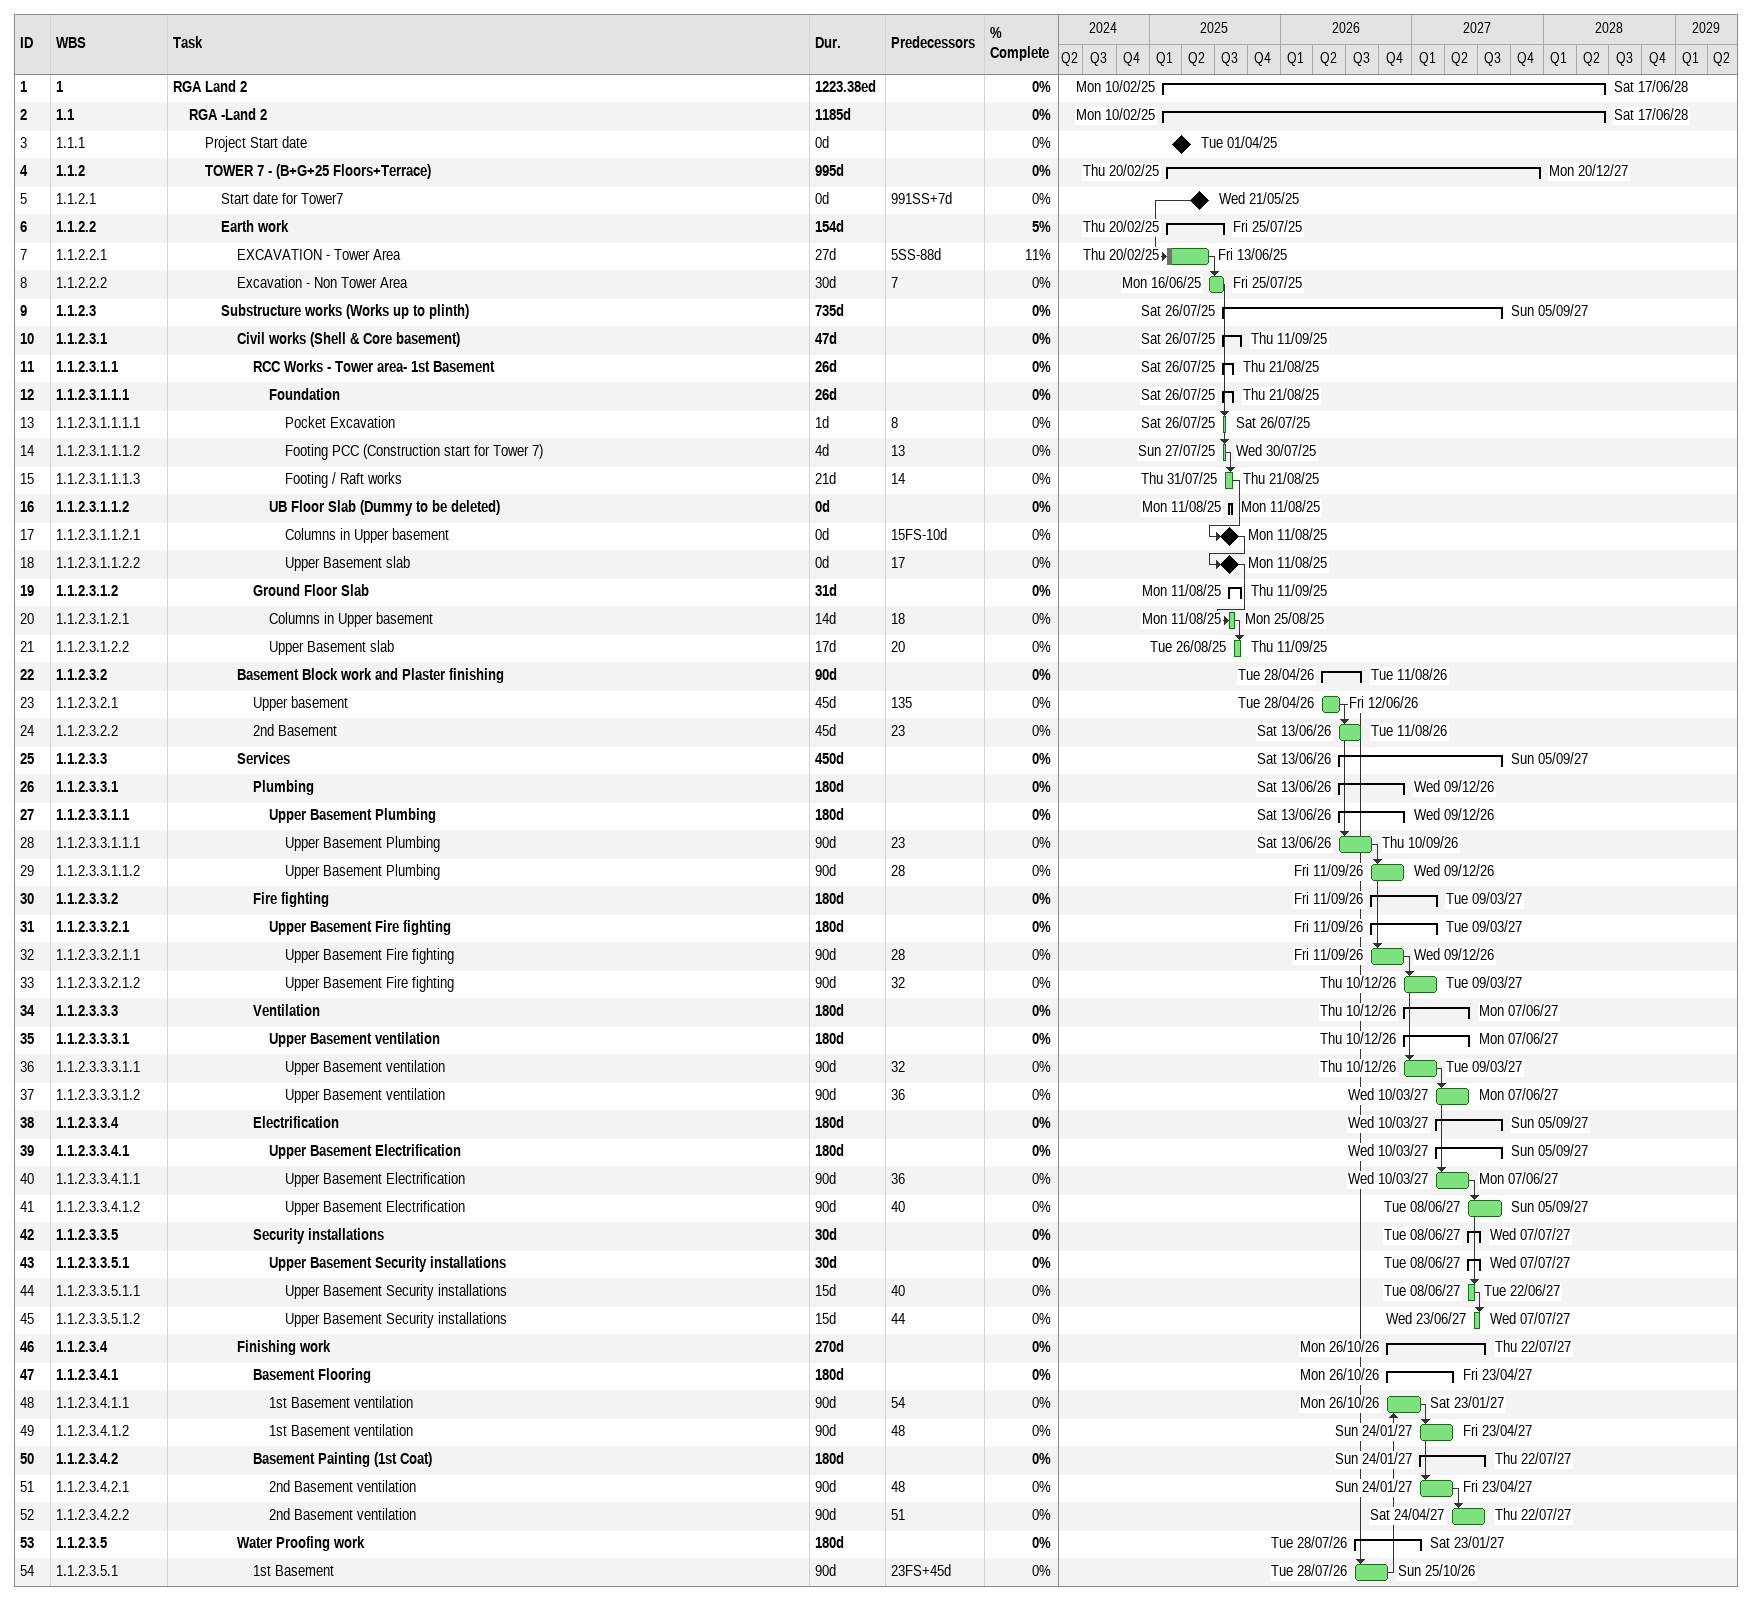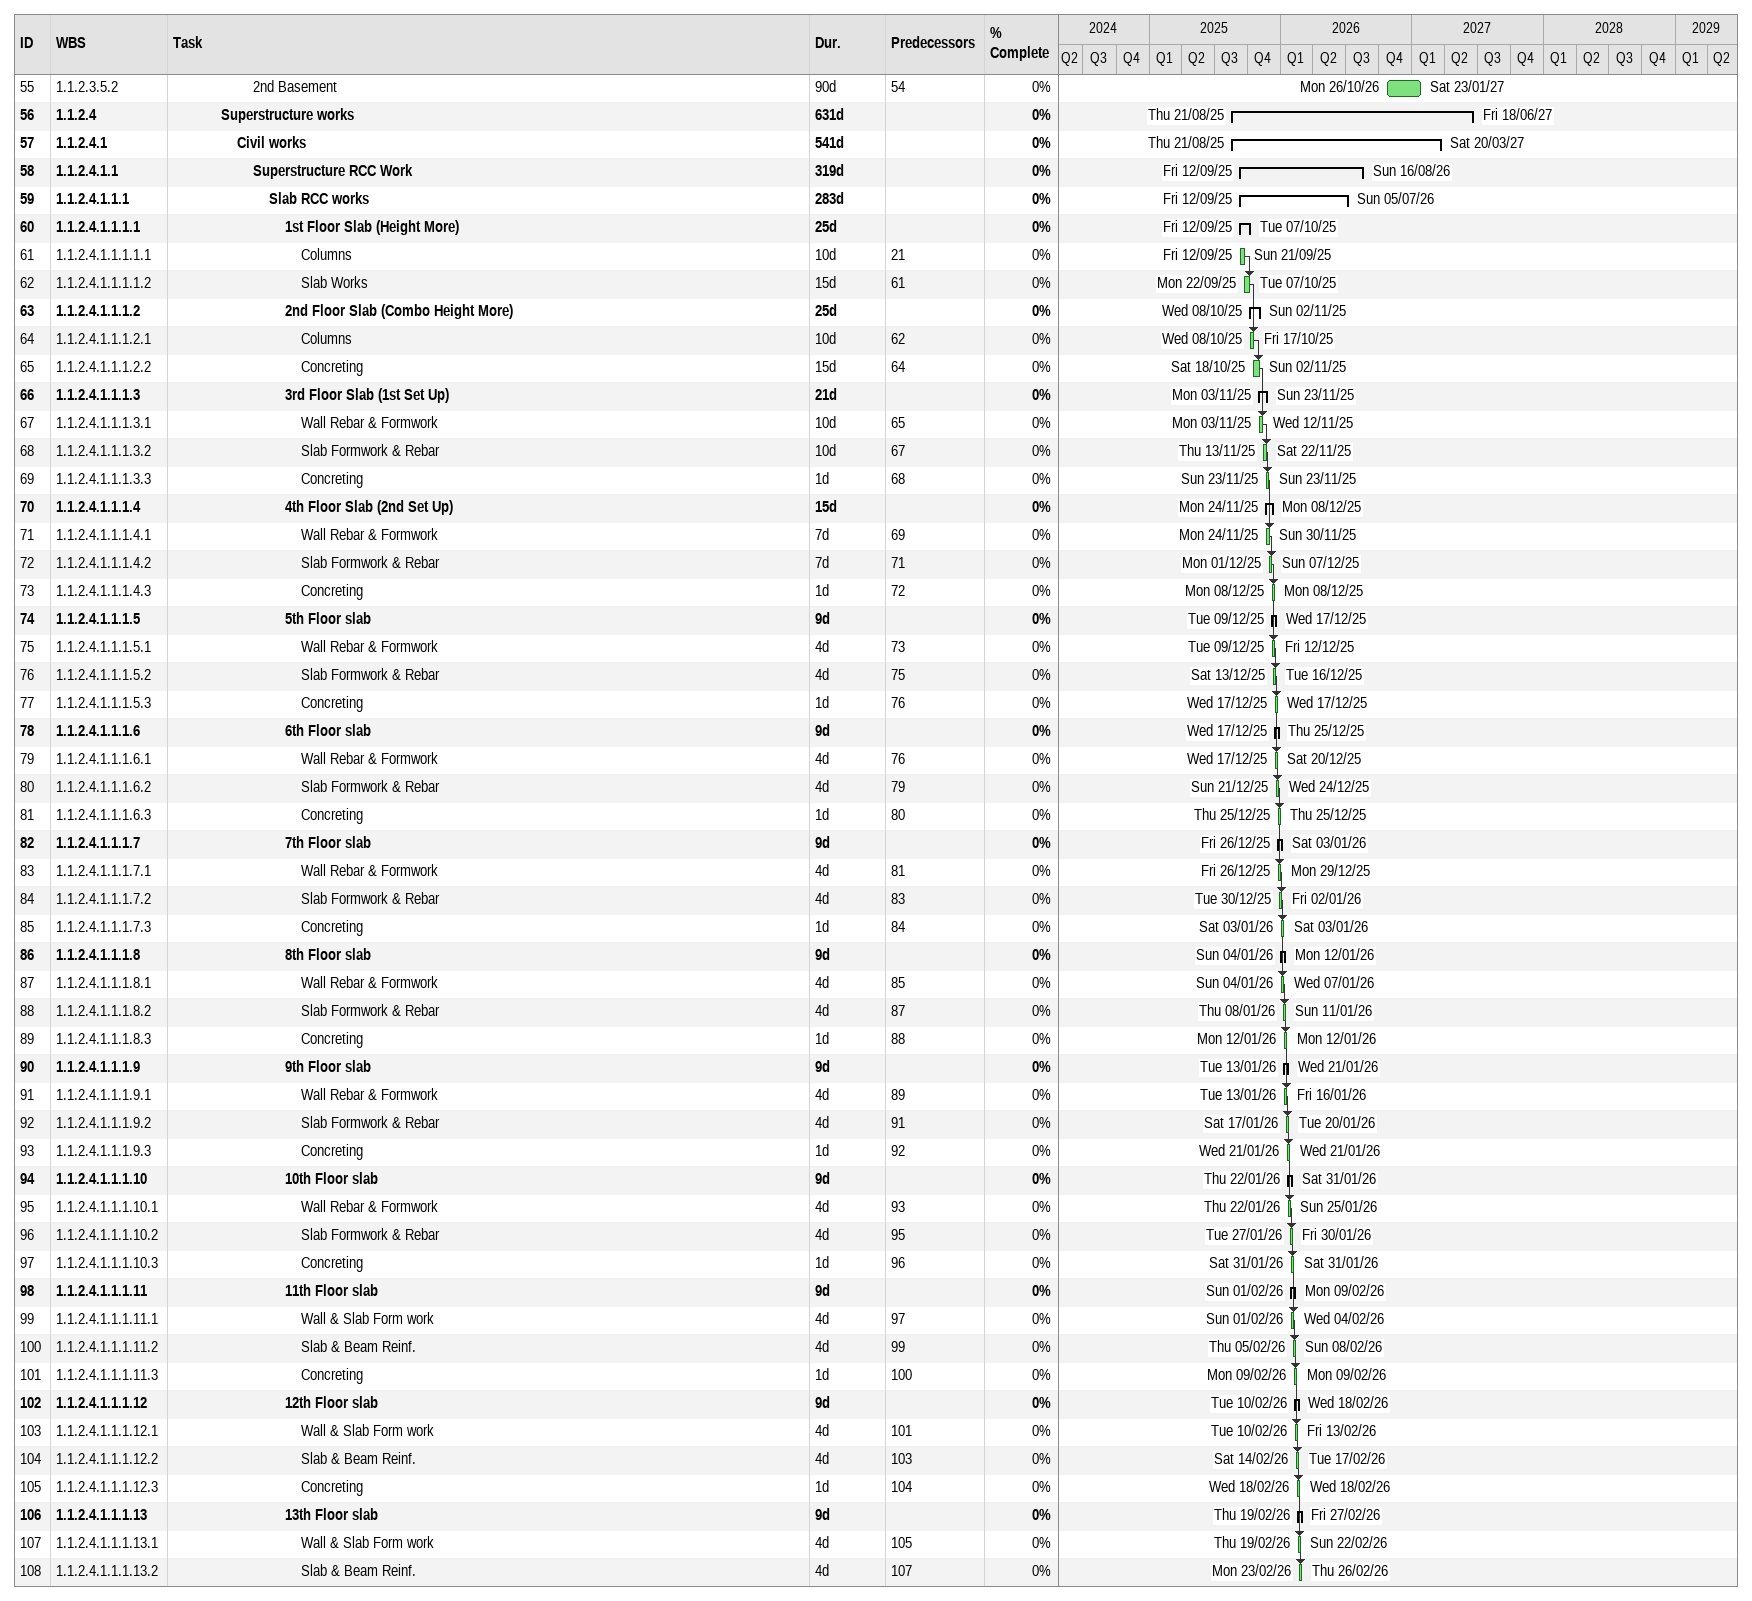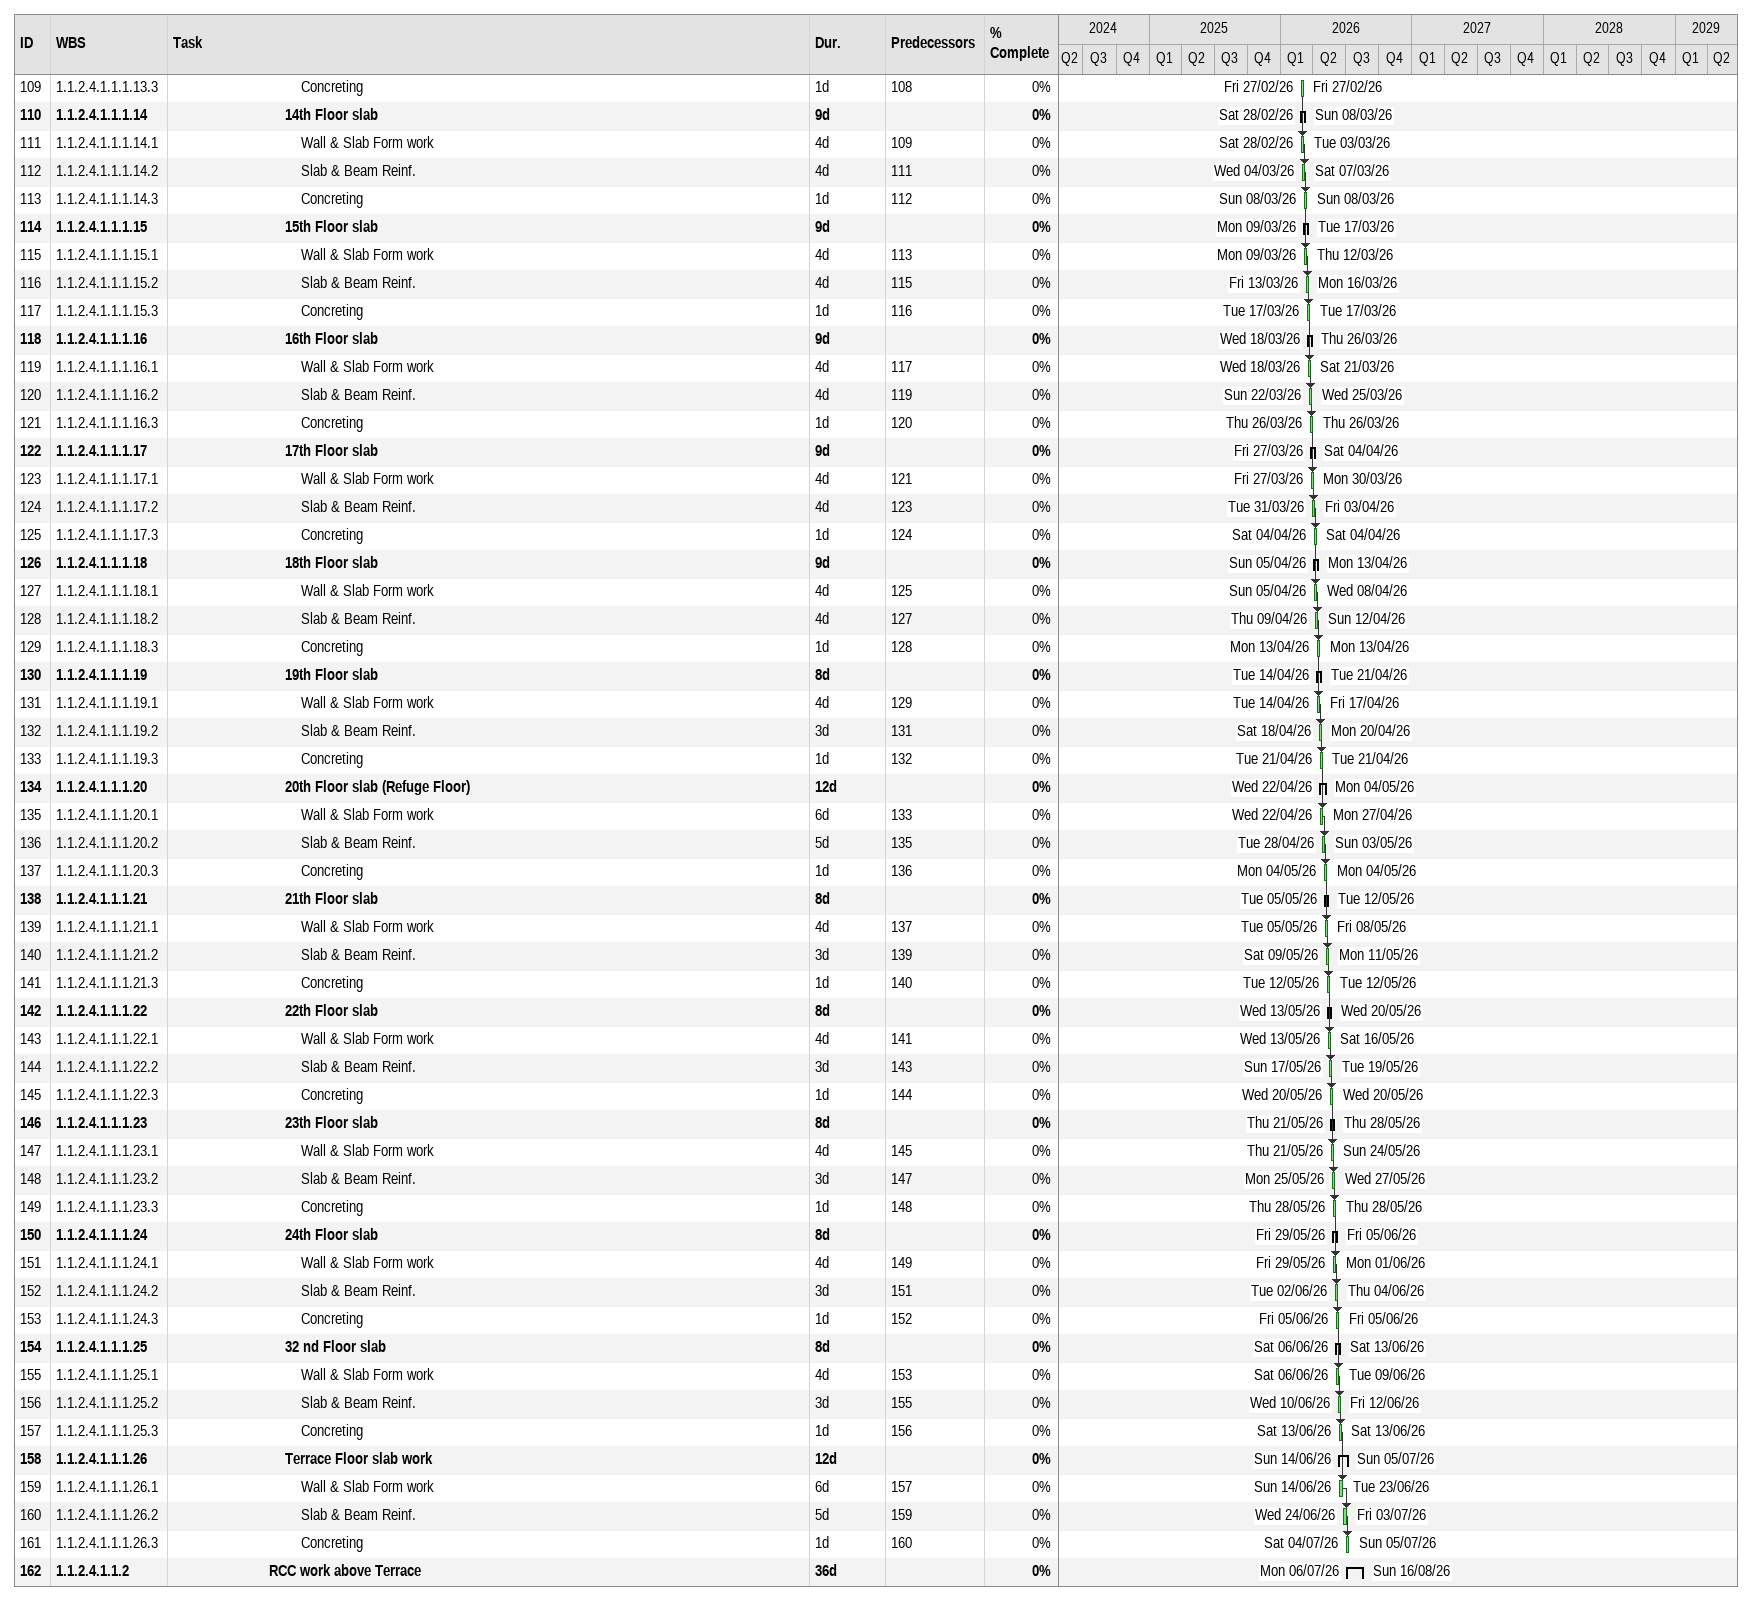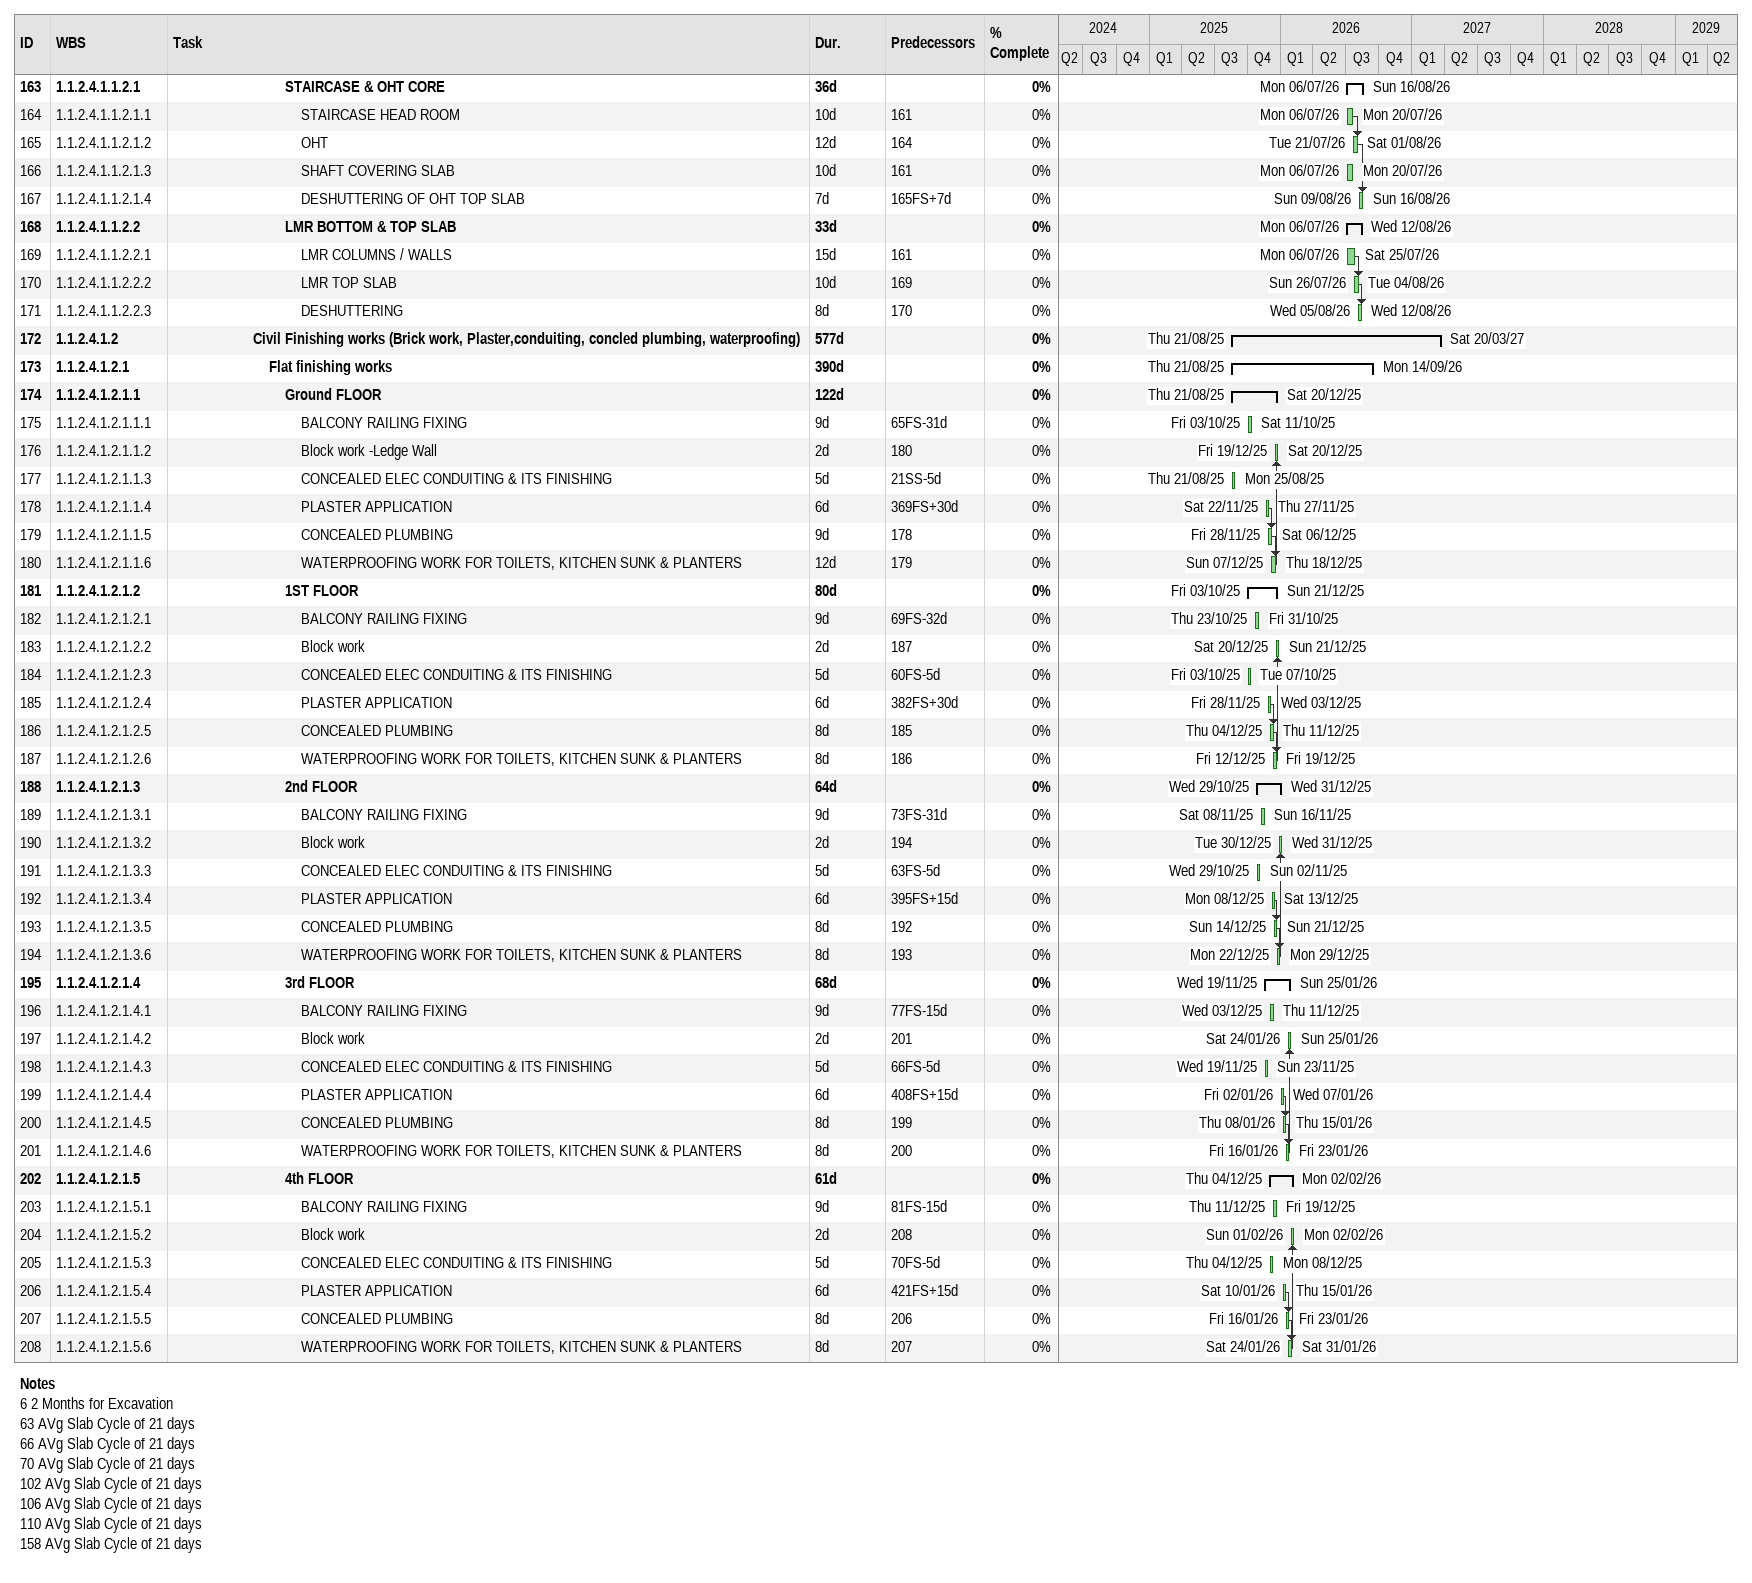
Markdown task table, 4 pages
| ID | WBS | Task | Duration | Start | Finish | Predecessors | % complete |
|---|---|---|---|---|---|---|---|
| 1 | 1 | **RGA Land 2** | 1223.38ed | 2025-02-10 | 2028-06-17 |  | 0 |
| 2 | 1.1 | **RGA -Land 2** | 1185d | 2025-02-10 | 2028-06-17 |  | 0 |
| 3 | 1.1.1 | Project Start date | 0d | 2025-04-01 | 2025-04-01 |  | 0 |
| 4 | 1.1.2 | **TOWER 7 - (B+G+25 Floors+Terrace)** | 995d | 2025-02-20 | 2027-12-20 |  | 0 |
| 5 | 1.1.2.1 | Start date for Tower7 | 0d | 2025-05-21 | 2025-05-21 | 991SS+7d | 0 |
| 6 | 1.1.2.2 | **Earth work** | 154d | 2025-02-20 | 2025-07-25 |  | 5 |
| 7 | 1.1.2.2.1 | EXCAVATION - Tower Area | 27d | 2025-02-20 | 2025-06-13 | 5SS-88d | 11 |
| 8 | 1.1.2.2.2 | Excavation - Non Tower Area | 30d | 2025-06-16 | 2025-07-25 | 7 | 0 |
| 9 | 1.1.2.3 | **Substructure works (Works up to plinth)** | 735d | 2025-07-26 | 2027-09-05 |  | 0 |
| 10 | 1.1.2.3.1 | **Civil works (Shell & Core basement)** | 47d | 2025-07-26 | 2025-09-11 |  | 0 |
| 11 | 1.1.2.3.1.1 | **RCC Works - Tower area- 1st Basement** | 26d | 2025-07-26 | 2025-08-21 |  | 0 |
| 12 | 1.1.2.3.1.1.1 | **Foundation** | 26d | 2025-07-26 | 2025-08-21 |  | 0 |
| 13 | 1.1.2.3.1.1.1.1 | Pocket Excavation | 1d | 2025-07-26 | 2025-07-26 | 8 | 0 |
| 14 | 1.1.2.3.1.1.1.2 | Footing PCC (Construction start for Tower 7) | 4d | 2025-07-27 | 2025-07-30 | 13 | 0 |
| 15 | 1.1.2.3.1.1.1.3 | Footing / Raft works | 21d | 2025-07-31 | 2025-08-21 | 14 | 0 |
| 16 | 1.1.2.3.1.1.2 | **UB Floor Slab (Dummy to be deleted)** | 0d | 2025-08-11 | 2025-08-11 |  | 0 |
| 17 | 1.1.2.3.1.1.2.1 | Columns in Upper basement | 0d | 2025-08-11 | 2025-08-11 | 15FS-10d | 0 |
| 18 | 1.1.2.3.1.1.2.2 | Upper Basement slab | 0d | 2025-08-11 | 2025-08-11 | 17 | 0 |
| 19 | 1.1.2.3.1.2 | **Ground Floor Slab** | 31d | 2025-08-11 | 2025-09-11 |  | 0 |
| 20 | 1.1.2.3.1.2.1 | Columns in Upper basement | 14d | 2025-08-11 | 2025-08-25 | 18 | 0 |
| 21 | 1.1.2.3.1.2.2 | Upper Basement slab | 17d | 2025-08-26 | 2025-09-11 | 20 | 0 |
| 22 | 1.1.2.3.2 | **Basement Block work and Plaster finishing** | 90d | 2026-04-28 | 2026-08-11 |  | 0 |
| 23 | 1.1.2.3.2.1 | Upper basement | 45d | 2026-04-28 | 2026-06-12 | 135 | 0 |
| 24 | 1.1.2.3.2.2 | 2nd Basement | 45d | 2026-06-13 | 2026-08-11 | 23 | 0 |
| 25 | 1.1.2.3.3 | **Services** | 450d | 2026-06-13 | 2027-09-05 |  | 0 |
| 26 | 1.1.2.3.3.1 | **Plumbing** | 180d | 2026-06-13 | 2026-12-09 |  | 0 |
| 27 | 1.1.2.3.3.1.1 | **Upper Basement Plumbing** | 180d | 2026-06-13 | 2026-12-09 |  | 0 |
| 28 | 1.1.2.3.3.1.1.1 | Upper Basement Plumbing | 90d | 2026-06-13 | 2026-09-10 | 23 | 0 |
| 29 | 1.1.2.3.3.1.1.2 | Upper Basement Plumbing | 90d | 2026-09-11 | 2026-12-09 | 28 | 0 |
| 30 | 1.1.2.3.3.2 | **Fire fighting** | 180d | 2026-09-11 | 2027-03-09 |  | 0 |
| 31 | 1.1.2.3.3.2.1 | **Upper Basement Fire fighting** | 180d | 2026-09-11 | 2027-03-09 |  | 0 |
| 32 | 1.1.2.3.3.2.1.1 | Upper Basement Fire fighting | 90d | 2026-09-11 | 2026-12-09 | 28 | 0 |
| 33 | 1.1.2.3.3.2.1.2 | Upper Basement Fire fighting | 90d | 2026-12-10 | 2027-03-09 | 32 | 0 |
| 34 | 1.1.2.3.3.3 | **Ventilation** | 180d | 2026-12-10 | 2027-06-07 |  | 0 |
| 35 | 1.1.2.3.3.3.1 | **Upper Basement ventilation** | 180d | 2026-12-10 | 2027-06-07 |  | 0 |
| 36 | 1.1.2.3.3.3.1.1 | Upper Basement ventilation | 90d | 2026-12-10 | 2027-03-09 | 32 | 0 |
| 37 | 1.1.2.3.3.3.1.2 | Upper Basement ventilation | 90d | 2027-03-10 | 2027-06-07 | 36 | 0 |
| 38 | 1.1.2.3.3.4 | **Electrification** | 180d | 2027-03-10 | 2027-09-05 |  | 0 |
| 39 | 1.1.2.3.3.4.1 | **Upper Basement Electrification** | 180d | 2027-03-10 | 2027-09-05 |  | 0 |
| 40 | 1.1.2.3.3.4.1.1 | Upper Basement Electrification | 90d | 2027-03-10 | 2027-06-07 | 36 | 0 |
| 41 | 1.1.2.3.3.4.1.2 | Upper Basement Electrification | 90d | 2027-06-08 | 2027-09-05 | 40 | 0 |
| 42 | 1.1.2.3.3.5 | **Security installations** | 30d | 2027-06-08 | 2027-07-07 |  | 0 |
| 43 | 1.1.2.3.3.5.1 | **Upper Basement Security installations** | 30d | 2027-06-08 | 2027-07-07 |  | 0 |
| 44 | 1.1.2.3.3.5.1.1 | Upper Basement Security installations | 15d | 2027-06-08 | 2027-06-22 | 40 | 0 |
| 45 | 1.1.2.3.3.5.1.2 | Upper Basement Security installations | 15d | 2027-06-23 | 2027-07-07 | 44 | 0 |
| 46 | 1.1.2.3.4 | **Finishing work** | 270d | 2026-10-26 | 2027-07-22 |  | 0 |
| 47 | 1.1.2.3.4.1 | **Basement Flooring** | 180d | 2026-10-26 | 2027-04-23 |  | 0 |
| 48 | 1.1.2.3.4.1.1 | 1st Basement ventilation | 90d | 2026-10-26 | 2027-01-23 | 54 | 0 |
| 49 | 1.1.2.3.4.1.2 | 1st Basement ventilation | 90d | 2027-01-24 | 2027-04-23 | 48 | 0 |
| 50 | 1.1.2.3.4.2 | **Basement Painting (1st Coat)** | 180d | 2027-01-24 | 2027-07-22 |  | 0 |
| 51 | 1.1.2.3.4.2.1 | 2nd Basement ventilation | 90d | 2027-01-24 | 2027-04-23 | 48 | 0 |
| 52 | 1.1.2.3.4.2.2 | 2nd Basement ventilation | 90d | 2027-04-24 | 2027-07-22 | 51 | 0 |
| 53 | 1.1.2.3.5 | **Water Proofing work** | 180d | 2026-07-28 | 2027-01-23 |  | 0 |
| 54 | 1.1.2.3.5.1 | 1st Basement | 90d | 2026-07-28 | 2026-10-25 | 23FS+45d | 0 |
| 55 | 1.1.2.3.5.2 | 2nd Basement | 90d | 2026-10-26 | 2027-01-23 | 54 | 0 |
| 56 | 1.1.2.4 | **Superstructure works** | 631d | 2025-08-21 | 2027-06-18 |  | 0 |
| 57 | 1.1.2.4.1 | **Civil works** | 541d | 2025-08-21 | 2027-03-20 |  | 0 |
| 58 | 1.1.2.4.1.1 | **Superstructure RCC Work** | 319d | 2025-09-12 | 2026-08-16 |  | 0 |
| 59 | 1.1.2.4.1.1.1 | **Slab RCC works** | 283d | 2025-09-12 | 2026-07-05 |  | 0 |
| 60 | 1.1.2.4.1.1.1.1 | **1st Floor Slab (Height More)** | 25d | 2025-09-12 | 2025-10-07 |  | 0 |
| 61 | 1.1.2.4.1.1.1.1.1 | Columns | 10d | 2025-09-12 | 2025-09-21 | 21 | 0 |
| 62 | 1.1.2.4.1.1.1.1.2 | Slab Works | 15d | 2025-09-22 | 2025-10-07 | 61 | 0 |
| 63 | 1.1.2.4.1.1.1.2 | **2nd Floor Slab (Combo Height More)** | 25d | 2025-10-08 | 2025-11-02 |  | 0 |
| 64 | 1.1.2.4.1.1.1.2.1 | Columns | 10d | 2025-10-08 | 2025-10-17 | 62 | 0 |
| 65 | 1.1.2.4.1.1.1.2.2 | Concreting | 15d | 2025-10-18 | 2025-11-02 | 64 | 0 |
| 66 | 1.1.2.4.1.1.1.3 | **3rd Floor Slab (1st Set Up)** | 21d | 2025-11-03 | 2025-11-23 |  | 0 |
| 67 | 1.1.2.4.1.1.1.3.1 | Wall Rebar & Formwork | 10d | 2025-11-03 | 2025-11-12 | 65 | 0 |
| 68 | 1.1.2.4.1.1.1.3.2 | Slab Formwork & Rebar | 10d | 2025-11-13 | 2025-11-22 | 67 | 0 |
| 69 | 1.1.2.4.1.1.1.3.3 | Concreting | 1d | 2025-11-23 | 2025-11-23 | 68 | 0 |
| 70 | 1.1.2.4.1.1.1.4 | **4th Floor Slab (2nd Set Up)** | 15d | 2025-11-24 | 2025-12-08 |  | 0 |
| 71 | 1.1.2.4.1.1.1.4.1 | Wall Rebar & Formwork | 7d | 2025-11-24 | 2025-11-30 | 69 | 0 |
| 72 | 1.1.2.4.1.1.1.4.2 | Slab Formwork & Rebar | 7d | 2025-12-01 | 2025-12-07 | 71 | 0 |
| 73 | 1.1.2.4.1.1.1.4.3 | Concreting | 1d | 2025-12-08 | 2025-12-08 | 72 | 0 |
| 74 | 1.1.2.4.1.1.1.5 | **5th Floor slab** | 9d | 2025-12-09 | 2025-12-17 |  | 0 |
| 75 | 1.1.2.4.1.1.1.5.1 | Wall Rebar & Formwork | 4d | 2025-12-09 | 2025-12-12 | 73 | 0 |
| 76 | 1.1.2.4.1.1.1.5.2 | Slab Formwork & Rebar | 4d | 2025-12-13 | 2025-12-16 | 75 | 0 |
| 77 | 1.1.2.4.1.1.1.5.3 | Concreting | 1d | 2025-12-17 | 2025-12-17 | 76 | 0 |
| 78 | 1.1.2.4.1.1.1.6 | **6th Floor slab** | 9d | 2025-12-17 | 2025-12-25 |  | 0 |
| 79 | 1.1.2.4.1.1.1.6.1 | Wall Rebar & Formwork | 4d | 2025-12-17 | 2025-12-20 | 76 | 0 |
| 80 | 1.1.2.4.1.1.1.6.2 | Slab Formwork & Rebar | 4d | 2025-12-21 | 2025-12-24 | 79 | 0 |
| 81 | 1.1.2.4.1.1.1.6.3 | Concreting | 1d | 2025-12-25 | 2025-12-25 | 80 | 0 |
| 82 | 1.1.2.4.1.1.1.7 | **7th Floor slab** | 9d | 2025-12-26 | 2026-01-03 |  | 0 |
| 83 | 1.1.2.4.1.1.1.7.1 | Wall Rebar & Formwork | 4d | 2025-12-26 | 2025-12-29 | 81 | 0 |
| 84 | 1.1.2.4.1.1.1.7.2 | Slab Formwork & Rebar | 4d | 2025-12-30 | 2026-01-02 | 83 | 0 |
| 85 | 1.1.2.4.1.1.1.7.3 | Concreting | 1d | 2026-01-03 | 2026-01-03 | 84 | 0 |
| 86 | 1.1.2.4.1.1.1.8 | **8th Floor slab** | 9d | 2026-01-04 | 2026-01-12 |  | 0 |
| 87 | 1.1.2.4.1.1.1.8.1 | Wall Rebar & Formwork | 4d | 2026-01-04 | 2026-01-07 | 85 | 0 |
| 88 | 1.1.2.4.1.1.1.8.2 | Slab Formwork & Rebar | 4d | 2026-01-08 | 2026-01-11 | 87 | 0 |
| 89 | 1.1.2.4.1.1.1.8.3 | Concreting | 1d | 2026-01-12 | 2026-01-12 | 88 | 0 |
| 90 | 1.1.2.4.1.1.1.9 | **9th Floor slab** | 9d | 2026-01-13 | 2026-01-21 |  | 0 |
| 91 | 1.1.2.4.1.1.1.9.1 | Wall Rebar & Formwork | 4d | 2026-01-13 | 2026-01-16 | 89 | 0 |
| 92 | 1.1.2.4.1.1.1.9.2 | Slab Formwork & Rebar | 4d | 2026-01-17 | 2026-01-20 | 91 | 0 |
| 93 | 1.1.2.4.1.1.1.9.3 | Concreting | 1d | 2026-01-21 | 2026-01-21 | 92 | 0 |
| 94 | 1.1.2.4.1.1.1.10 | **10th Floor slab** | 9d | 2026-01-22 | 2026-01-31 |  | 0 |
| 95 | 1.1.2.4.1.1.1.10.1 | Wall Rebar & Formwork | 4d | 2026-01-22 | 2026-01-25 | 93 | 0 |
| 96 | 1.1.2.4.1.1.1.10.2 | Slab Formwork & Rebar | 4d | 2026-01-27 | 2026-01-30 | 95 | 0 |
| 97 | 1.1.2.4.1.1.1.10.3 | Concreting | 1d | 2026-01-31 | 2026-01-31 | 96 | 0 |
| 98 | 1.1.2.4.1.1.1.11 | **11th Floor slab** | 9d | 2026-02-01 | 2026-02-09 |  | 0 |
| 99 | 1.1.2.4.1.1.1.11.1 | Wall & Slab Form work | 4d | 2026-02-01 | 2026-02-04 | 97 | 0 |
| 100 | 1.1.2.4.1.1.1.11.2 | Slab & Beam Reinf. | 4d | 2026-02-05 | 2026-02-08 | 99 | 0 |
| 101 | 1.1.2.4.1.1.1.11.3 | Concreting | 1d | 2026-02-09 | 2026-02-09 | 100 | 0 |
| 102 | 1.1.2.4.1.1.1.12 | **12th Floor slab** | 9d | 2026-02-10 | 2026-02-18 |  | 0 |
| 103 | 1.1.2.4.1.1.1.12.1 | Wall & Slab Form work | 4d | 2026-02-10 | 2026-02-13 | 101 | 0 |
| 104 | 1.1.2.4.1.1.1.12.2 | Slab & Beam Reinf. | 4d | 2026-02-14 | 2026-02-17 | 103 | 0 |
| 105 | 1.1.2.4.1.1.1.12.3 | Concreting | 1d | 2026-02-18 | 2026-02-18 | 104 | 0 |
| 106 | 1.1.2.4.1.1.1.13 | **13th Floor slab** | 9d | 2026-02-19 | 2026-02-27 |  | 0 |
| 107 | 1.1.2.4.1.1.1.13.1 | Wall & Slab Form work | 4d | 2026-02-19 | 2026-02-22 | 105 | 0 |
| 108 | 1.1.2.4.1.1.1.13.2 | Slab & Beam Reinf. | 4d | 2026-02-23 | 2026-02-26 | 107 | 0 |
| 109 | 1.1.2.4.1.1.1.13.3 | Concreting | 1d | 2026-02-27 | 2026-02-27 | 108 | 0 |
| 110 | 1.1.2.4.1.1.1.14 | **14th Floor slab** | 9d | 2026-02-28 | 2026-03-08 |  | 0 |
| 111 | 1.1.2.4.1.1.1.14.1 | Wall & Slab Form work | 4d | 2026-02-28 | 2026-03-03 | 109 | 0 |
| 112 | 1.1.2.4.1.1.1.14.2 | Slab & Beam Reinf. | 4d | 2026-03-04 | 2026-03-07 | 111 | 0 |
| 113 | 1.1.2.4.1.1.1.14.3 | Concreting | 1d | 2026-03-08 | 2026-03-08 | 112 | 0 |
| 114 | 1.1.2.4.1.1.1.15 | **15th Floor slab** | 9d | 2026-03-09 | 2026-03-17 |  | 0 |
| 115 | 1.1.2.4.1.1.1.15.1 | Wall & Slab Form work | 4d | 2026-03-09 | 2026-03-12 | 113 | 0 |
| 116 | 1.1.2.4.1.1.1.15.2 | Slab & Beam Reinf. | 4d | 2026-03-13 | 2026-03-16 | 115 | 0 |
| 117 | 1.1.2.4.1.1.1.15.3 | Concreting | 1d | 2026-03-17 | 2026-03-17 | 116 | 0 |
| 118 | 1.1.2.4.1.1.1.16 | **16th Floor slab** | 9d | 2026-03-18 | 2026-03-26 |  | 0 |
| 119 | 1.1.2.4.1.1.1.16.1 | Wall & Slab Form work | 4d | 2026-03-18 | 2026-03-21 | 117 | 0 |
| 120 | 1.1.2.4.1.1.1.16.2 | Slab & Beam Reinf. | 4d | 2026-03-22 | 2026-03-25 | 119 | 0 |
| 121 | 1.1.2.4.1.1.1.16.3 | Concreting | 1d | 2026-03-26 | 2026-03-26 | 120 | 0 |
| 122 | 1.1.2.4.1.1.1.17 | **17th Floor slab** | 9d | 2026-03-27 | 2026-04-04 |  | 0 |
| 123 | 1.1.2.4.1.1.1.17.1 | Wall & Slab Form work | 4d | 2026-03-27 | 2026-03-30 | 121 | 0 |
| 124 | 1.1.2.4.1.1.1.17.2 | Slab & Beam Reinf. | 4d | 2026-03-31 | 2026-04-03 | 123 | 0 |
| 125 | 1.1.2.4.1.1.1.17.3 | Concreting | 1d | 2026-04-04 | 2026-04-04 | 124 | 0 |
| 126 | 1.1.2.4.1.1.1.18 | **18th Floor slab** | 9d | 2026-04-05 | 2026-04-13 |  | 0 |
| 127 | 1.1.2.4.1.1.1.18.1 | Wall & Slab Form work | 4d | 2026-04-05 | 2026-04-08 | 125 | 0 |
| 128 | 1.1.2.4.1.1.1.18.2 | Slab & Beam Reinf. | 4d | 2026-04-09 | 2026-04-12 | 127 | 0 |
| 129 | 1.1.2.4.1.1.1.18.3 | Concreting | 1d | 2026-04-13 | 2026-04-13 | 128 | 0 |
| 130 | 1.1.2.4.1.1.1.19 | **19th Floor slab** | 8d | 2026-04-14 | 2026-04-21 |  | 0 |
| 131 | 1.1.2.4.1.1.1.19.1 | Wall & Slab Form work | 4d | 2026-04-14 | 2026-04-17 | 129 | 0 |
| 132 | 1.1.2.4.1.1.1.19.2 | Slab & Beam Reinf. | 3d | 2026-04-18 | 2026-04-20 | 131 | 0 |
| 133 | 1.1.2.4.1.1.1.19.3 | Concreting | 1d | 2026-04-21 | 2026-04-21 | 132 | 0 |
| 134 | 1.1.2.4.1.1.1.20 | **20th Floor slab (Refuge Floor)** | 12d | 2026-04-22 | 2026-05-04 |  | 0 |
| 135 | 1.1.2.4.1.1.1.20.1 | Wall & Slab Form work | 6d | 2026-04-22 | 2026-04-27 | 133 | 0 |
| 136 | 1.1.2.4.1.1.1.20.2 | Slab & Beam Reinf. | 5d | 2026-04-28 | 2026-05-03 | 135 | 0 |
| 137 | 1.1.2.4.1.1.1.20.3 | Concreting | 1d | 2026-05-04 | 2026-05-04 | 136 | 0 |
| 138 | 1.1.2.4.1.1.1.21 | **21th Floor slab** | 8d | 2026-05-05 | 2026-05-12 |  | 0 |
| 139 | 1.1.2.4.1.1.1.21.1 | Wall & Slab Form work | 4d | 2026-05-05 | 2026-05-08 | 137 | 0 |
| 140 | 1.1.2.4.1.1.1.21.2 | Slab & Beam Reinf. | 3d | 2026-05-09 | 2026-05-11 | 139 | 0 |
| 141 | 1.1.2.4.1.1.1.21.3 | Concreting | 1d | 2026-05-12 | 2026-05-12 | 140 | 0 |
| 142 | 1.1.2.4.1.1.1.22 | **22th Floor slab** | 8d | 2026-05-13 | 2026-05-20 |  | 0 |
| 143 | 1.1.2.4.1.1.1.22.1 | Wall & Slab Form work | 4d | 2026-05-13 | 2026-05-16 | 141 | 0 |
| 144 | 1.1.2.4.1.1.1.22.2 | Slab & Beam Reinf. | 3d | 2026-05-17 | 2026-05-19 | 143 | 0 |
| 145 | 1.1.2.4.1.1.1.22.3 | Concreting | 1d | 2026-05-20 | 2026-05-20 | 144 | 0 |
| 146 | 1.1.2.4.1.1.1.23 | **23th Floor slab** | 8d | 2026-05-21 | 2026-05-28 |  | 0 |
| 147 | 1.1.2.4.1.1.1.23.1 | Wall & Slab Form work | 4d | 2026-05-21 | 2026-05-24 | 145 | 0 |
| 148 | 1.1.2.4.1.1.1.23.2 | Slab & Beam Reinf. | 3d | 2026-05-25 | 2026-05-27 | 147 | 0 |
| 149 | 1.1.2.4.1.1.1.23.3 | Concreting | 1d | 2026-05-28 | 2026-05-28 | 148 | 0 |
| 150 | 1.1.2.4.1.1.1.24 | **24th Floor slab** | 8d | 2026-05-29 | 2026-06-05 |  | 0 |
| 151 | 1.1.2.4.1.1.1.24.1 | Wall & Slab Form work | 4d | 2026-05-29 | 2026-06-01 | 149 | 0 |
| 152 | 1.1.2.4.1.1.1.24.2 | Slab & Beam Reinf. | 3d | 2026-06-02 | 2026-06-04 | 151 | 0 |
| 153 | 1.1.2.4.1.1.1.24.3 | Concreting | 1d | 2026-06-05 | 2026-06-05 | 152 | 0 |
| 154 | 1.1.2.4.1.1.1.25 | **32 nd Floor slab** | 8d | 2026-06-06 | 2026-06-13 |  | 0 |
| 155 | 1.1.2.4.1.1.1.25.1 | Wall & Slab Form work | 4d | 2026-06-06 | 2026-06-09 | 153 | 0 |
| 156 | 1.1.2.4.1.1.1.25.2 | Slab & Beam Reinf. | 3d | 2026-06-10 | 2026-06-12 | 155 | 0 |
| 157 | 1.1.2.4.1.1.1.25.3 | Concreting | 1d | 2026-06-13 | 2026-06-13 | 156 | 0 |
| 158 | 1.1.2.4.1.1.1.26 | **Terrace Floor slab work** | 12d | 2026-06-14 | 2026-07-05 |  | 0 |
| 159 | 1.1.2.4.1.1.1.26.1 | Wall & Slab Form work | 6d | 2026-06-14 | 2026-06-23 | 157 | 0 |
| 160 | 1.1.2.4.1.1.1.26.2 | Slab & Beam Reinf. | 5d | 2026-06-24 | 2026-07-03 | 159 | 0 |
| 161 | 1.1.2.4.1.1.1.26.3 | Concreting | 1d | 2026-07-04 | 2026-07-05 | 160 | 0 |
| 162 | 1.1.2.4.1.1.2 | **RCC work above Terrace** | 36d | 2026-07-06 | 2026-08-16 |  | 0 |
| 163 | 1.1.2.4.1.1.2.1 | **STAIRCASE & OHT CORE** | 36d | 2026-07-06 | 2026-08-16 |  | 0 |
| 164 | 1.1.2.4.1.1.2.1.1 | STAIRCASE HEAD ROOM | 10d | 2026-07-06 | 2026-07-20 | 161 | 0 |
| 165 | 1.1.2.4.1.1.2.1.2 | OHT | 12d | 2026-07-21 | 2026-08-01 | 164 | 0 |
| 166 | 1.1.2.4.1.1.2.1.3 | SHAFT COVERING SLAB | 10d | 2026-07-06 | 2026-07-20 | 161 | 0 |
| 167 | 1.1.2.4.1.1.2.1.4 | DESHUTTERING OF OHT TOP SLAB | 7d | 2026-08-09 | 2026-08-16 | 165FS+7d | 0 |
| 168 | 1.1.2.4.1.1.2.2 | **LMR BOTTOM & TOP SLAB** | 33d | 2026-07-06 | 2026-08-12 |  | 0 |
| 169 | 1.1.2.4.1.1.2.2.1 | LMR COLUMNS / WALLS | 15d | 2026-07-06 | 2026-07-25 | 161 | 0 |
| 170 | 1.1.2.4.1.1.2.2.2 | LMR TOP SLAB | 10d | 2026-07-26 | 2026-08-04 | 169 | 0 |
| 171 | 1.1.2.4.1.1.2.2.3 | DESHUTTERING | 8d | 2026-08-05 | 2026-08-12 | 170 | 0 |
| 172 | 1.1.2.4.1.2 | **Civil Finishing works (Brick work, Plaster,conduiting, concled plumbing, waterproofing)** | 577d | 2025-08-21 | 2027-03-20 |  | 0 |
| 173 | 1.1.2.4.1.2.1 | **Flat finishing works** | 390d | 2025-08-21 | 2026-09-14 |  | 0 |
| 174 | 1.1.2.4.1.2.1.1 | **Ground FLOOR** | 122d | 2025-08-21 | 2025-12-20 |  | 0 |
| 175 | 1.1.2.4.1.2.1.1.1 | BALCONY RAILING FIXING | 9d | 2025-10-03 | 2025-10-11 | 65FS-31d | 0 |
| 176 | 1.1.2.4.1.2.1.1.2 | Block work -Ledge Wall | 2d | 2025-12-19 | 2025-12-20 | 180 | 0 |
| 177 | 1.1.2.4.1.2.1.1.3 | CONCEALED ELEC CONDUITING & ITS FINISHING | 5d | 2025-08-21 | 2025-08-25 | 21SS-5d | 0 |
| 178 | 1.1.2.4.1.2.1.1.4 | PLASTER APPLICATION | 6d | 2025-11-22 | 2025-11-27 | 369FS+30d | 0 |
| 179 | 1.1.2.4.1.2.1.1.5 | CONCEALED PLUMBING | 9d | 2025-11-28 | 2025-12-06 | 178 | 0 |
| 180 | 1.1.2.4.1.2.1.1.6 | WATERPROOFING WORK FOR TOILETS, KITCHEN SUNK & PLANTERS | 12d | 2025-12-07 | 2025-12-18 | 179 | 0 |
| 181 | 1.1.2.4.1.2.1.2 | **1ST FLOOR** | 80d | 2025-10-03 | 2025-12-21 |  | 0 |
| 182 | 1.1.2.4.1.2.1.2.1 | BALCONY RAILING FIXING | 9d | 2025-10-23 | 2025-10-31 | 69FS-32d | 0 |
| 183 | 1.1.2.4.1.2.1.2.2 | Block work | 2d | 2025-12-20 | 2025-12-21 | 187 | 0 |
| 184 | 1.1.2.4.1.2.1.2.3 | CONCEALED ELEC CONDUITING & ITS FINISHING | 5d | 2025-10-03 | 2025-10-07 | 60FS-5d | 0 |
| 185 | 1.1.2.4.1.2.1.2.4 | PLASTER APPLICATION | 6d | 2025-11-28 | 2025-12-03 | 382FS+30d | 0 |
| 186 | 1.1.2.4.1.2.1.2.5 | CONCEALED PLUMBING | 8d | 2025-12-04 | 2025-12-11 | 185 | 0 |
| 187 | 1.1.2.4.1.2.1.2.6 | WATERPROOFING WORK FOR TOILETS, KITCHEN SUNK & PLANTERS | 8d | 2025-12-12 | 2025-12-19 | 186 | 0 |
| 188 | 1.1.2.4.1.2.1.3 | **2nd FLOOR** | 64d | 2025-10-29 | 2025-12-31 |  | 0 |
| 189 | 1.1.2.4.1.2.1.3.1 | BALCONY RAILING FIXING | 9d | 2025-11-08 | 2025-11-16 | 73FS-31d | 0 |
| 190 | 1.1.2.4.1.2.1.3.2 | Block work | 2d | 2025-12-30 | 2025-12-31 | 194 | 0 |
| 191 | 1.1.2.4.1.2.1.3.3 | CONCEALED ELEC CONDUITING & ITS FINISHING | 5d | 2025-10-29 | 2025-11-02 | 63FS-5d | 0 |
| 192 | 1.1.2.4.1.2.1.3.4 | PLASTER APPLICATION | 6d | 2025-12-08 | 2025-12-13 | 395FS+15d | 0 |
| 193 | 1.1.2.4.1.2.1.3.5 | CONCEALED PLUMBING | 8d | 2025-12-14 | 2025-12-21 | 192 | 0 |
| 194 | 1.1.2.4.1.2.1.3.6 | WATERPROOFING WORK FOR TOILETS, KITCHEN SUNK & PLANTERS | 8d | 2025-12-22 | 2025-12-29 | 193 | 0 |
| 195 | 1.1.2.4.1.2.1.4 | **3rd FLOOR** | 68d | 2025-11-19 | 2026-01-25 |  | 0 |
| 196 | 1.1.2.4.1.2.1.4.1 | BALCONY RAILING FIXING | 9d | 2025-12-03 | 2025-12-11 | 77FS-15d | 0 |
| 197 | 1.1.2.4.1.2.1.4.2 | Block work | 2d | 2026-01-24 | 2026-01-25 | 201 | 0 |
| 198 | 1.1.2.4.1.2.1.4.3 | CONCEALED ELEC CONDUITING & ITS FINISHING | 5d | 2025-11-19 | 2025-11-23 | 66FS-5d | 0 |
| 199 | 1.1.2.4.1.2.1.4.4 | PLASTER APPLICATION | 6d | 2026-01-02 | 2026-01-07 | 408FS+15d | 0 |
| 200 | 1.1.2.4.1.2.1.4.5 | CONCEALED PLUMBING | 8d | 2026-01-08 | 2026-01-15 | 199 | 0 |
| 201 | 1.1.2.4.1.2.1.4.6 | WATERPROOFING WORK FOR TOILETS, KITCHEN SUNK & PLANTERS | 8d | 2026-01-16 | 2026-01-23 | 200 | 0 |
| 202 | 1.1.2.4.1.2.1.5 | **4th FLOOR** | 61d | 2025-12-04 | 2026-02-02 |  | 0 |
| 203 | 1.1.2.4.1.2.1.5.1 | BALCONY RAILING FIXING | 9d | 2025-12-11 | 2025-12-19 | 81FS-15d | 0 |
| 204 | 1.1.2.4.1.2.1.5.2 | Block work | 2d | 2026-02-01 | 2026-02-02 | 208 | 0 |
| 205 | 1.1.2.4.1.2.1.5.3 | CONCEALED ELEC CONDUITING & ITS FINISHING | 5d | 2025-12-04 | 2025-12-08 | 70FS-5d | 0 |
| 206 | 1.1.2.4.1.2.1.5.4 | PLASTER APPLICATION | 6d | 2026-01-10 | 2026-01-15 | 421FS+15d | 0 |
| 207 | 1.1.2.4.1.2.1.5.5 | CONCEALED PLUMBING | 8d | 2026-01-16 | 2026-01-23 | 206 | 0 |
| 208 | 1.1.2.4.1.2.1.5.6 | WATERPROOFING WORK FOR TOILETS, KITCHEN SUNK & PLANTERS | 8d | 2026-01-24 | 2026-01-31 | 207 | 0 |

Notes
- 6: 2 Months for Excavation
- 63: AVg Slab Cycle of 21 days
- 66: AVg Slab Cycle of 21 days
- 70: AVg Slab Cycle of 21 days
- 102: AVg Slab Cycle of 21 days
- 106: AVg Slab Cycle of 21 days
- 110: AVg Slab Cycle of 21 days
- 158: AVg Slab Cycle of 21 days
